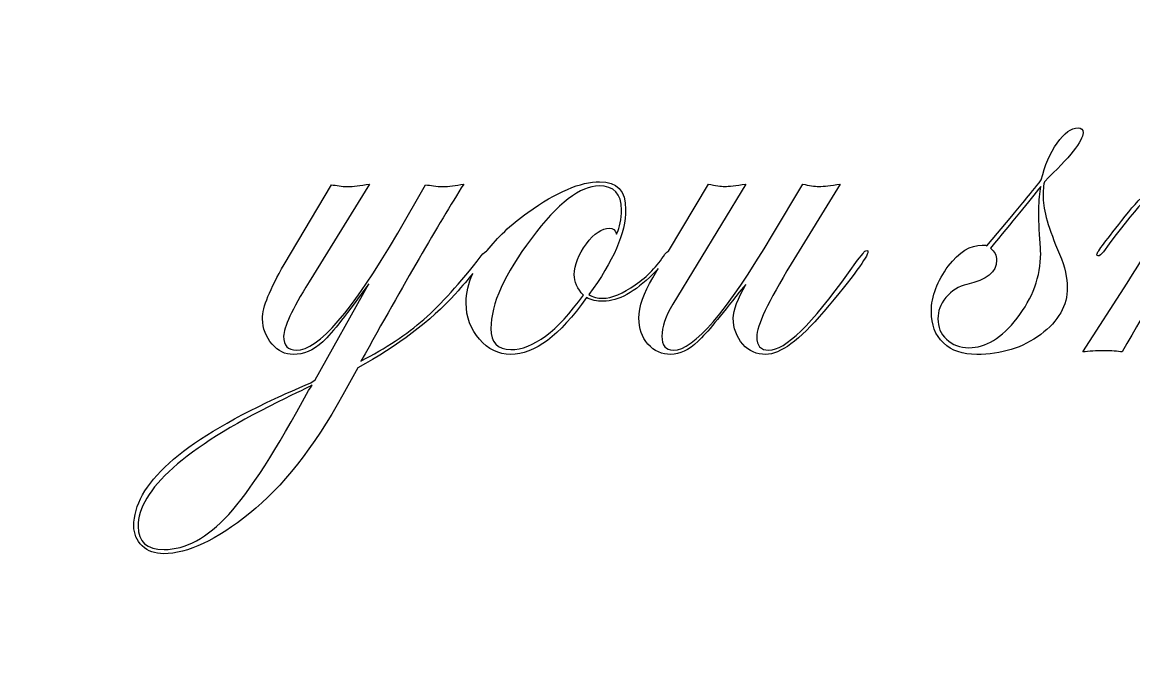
# Model space of a CAD drawing. Header units: centimetres. Extents: x -5.6 to 5.4, y -12.2 to 12.2.
# Drawn here: x 1.437 to 2.958, y -7.529 to -6.663 of the extents above; entities that cross this region are included whole.
import ezdxf

# ---------------------------------------------------------------- set-up
doc = ezdxf.new("R2010")
doc.units = ezdxf.units.CM
doc.header["$MEASUREMENT"] = 0
doc.layers.add('Layer 1', color=7, linetype='Continuous')

msp = doc.modelspace()

# ---------------------------------------------------------------- linework, layer by layer
at = {"layer": 'Layer 1', "color": 46, "lineweight": 35}
msp.add_open_spline([(2.63287, -10.02414), (2.28138, -9.93321), (2.00811, -9.72476), (1.86081, -9.4352), (1.86081, -9.4352), (1.82842, -9.37152), (1.79475, -9.31155), (1.78599, -9.30193), (1.78599, -9.30193), (1.77723, -9.29231), (1.63362, -9.27578), (1.46686, -9.26519), (1.46686, -9.26519), (1.08947, -9.24123), (0.94061, -9.15786), (0.81417, -8.89964), (0.81417, -8.89964), (0.69162, -8.64938), (0.67714, -8.4897), (0.74448, -8.13126), (0.74448, -8.13126), (0.8315, -7.66806), (0.82038, -7.47866), (0.69288, -7.25274), (0.69288, -7.25274), (0.69288, -7.25274), (0.58686, -7.06489), (0.58686, -7.06489), (0.58686, -7.06489), (0.58686, -7.06489), (0.68899, -6.90385), (0.68899, -6.90385), (0.68899, -6.90385), (0.83299, -6.67679), (0.84868, -6.5257), (0.77624, -6.06381), (0.77624, -6.06381), (0.70638, -5.61835), (0.7314, -5.39564), (0.87481, -5.18633), (0.87481, -5.18633), (0.9991, -5.00494), (1.12785, -4.95023), (1.47816, -4.92994), (1.47816, -4.92994), (1.47816, -4.92994), (1.79267, -4.91173), (1.79267, -4.91173), (1.79267, -4.91173), (1.79267, -4.91173), (1.90356, -4.742), (1.90356, -4.742), (1.90356, -4.742), (2.12913, -4.39672), (2.33573, -4.25687), (2.72033, -4.18912), (2.72033, -4.18912), (3.2279, -4.09971), (3.72011, -4.32746), (3.98827, -4.77581), (3.98827, -4.77581), (3.98827, -4.77581), (4.10095, -4.9642), (4.10095, -4.9642), (4.10095, -4.9642), (4.10095, -4.9642), (4.35087, -4.9642), (4.35087, -4.9642), (4.35087, -4.9642), (4.63482, -4.9642), (4.79574, -5.0194), (4.92892, -5.16248), (4.92892, -5.16248), (5.14488, -5.39451), (5.19888, -5.65194), (5.11845, -6.06612), (5.11845, -6.06612), (5.02274, -6.559), (5.0574, -6.84849), (5.24218, -7.09947), (5.24218, -7.09947), (5.27341, -7.14189), (5.26243, -7.18195), (5.19051, -7.28792), (5.19051, -7.28792), (5.03282, -7.5203), (5.01469, -7.65752), (5.08248, -8.10597), (5.08248, -8.10597), (5.14644, -8.52911), (5.13617, -8.74244), (5.04296, -8.92646), (5.04296, -8.92646), (4.90725, -9.1944), (4.76249, -9.27446), (4.36716, -9.30021), (4.36716, -9.30021), (4.36716, -9.30021), (4.07253, -9.3194), (4.07253, -9.3194), (4.07253, -9.3194), (4.07253, -9.3194), (3.92697, -9.52929), (3.92697, -9.52929), (3.92697, -9.52929), (3.77026, -9.75525), (3.52593, -9.94485), (3.32052, -9.99989), (3.32052, -9.99989), (3.09378, -10.06065), (2.8124, -10.07056), (2.63287, -10.02412), (2.63287, -10.02412), (2.63287, -10.02412), (2.63287, -10.02414), (2.63287, -10.02414)], degree=3, knots=[0, 0, 0, 0, 0.0333333, 0.0333333, 0.0333333, 0.0333333, 0.0666667, 0.0666667, 0.0666667, 0.0666667, 0.1, 0.1, 0.1, 0.1, 0.1333333, 0.1333333, 0.1333333, 0.1333333, 0.1666667, 0.1666667, 0.1666667, 0.1666667, 0.2, 0.2, 0.2, 0.2, 0.2333333, 0.2333333, 0.2333333, 0.2333333, 0.2666667, 0.2666667, 0.2666667, 0.2666667, 0.3, 0.3, 0.3, 0.3, 0.3333333, 0.3333333, 0.3333333, 0.3333333, 0.3666667, 0.3666667, 0.3666667, 0.3666667, 0.4, 0.4, 0.4, 0.4, 0.4333333, 0.4333333, 0.4333333, 0.4333333, 0.4666667, 0.4666667, 0.4666667, 0.4666667, 0.5, 0.5, 0.5, 0.5, 0.5333333, 0.5333333, 0.5333333, 0.5333333, 0.5666667, 0.5666667, 0.5666667, 0.5666667, 0.6, 0.6, 0.6, 0.6, 0.6333333, 0.6333333, 0.6333333, 0.6333333, 0.6666667, 0.6666667, 0.6666667, 0.6666667, 0.7, 0.7, 0.7, 0.7, 0.7333333, 0.7333333, 0.7333333, 0.7333333, 0.7666667, 0.7666667, 0.7666667, 0.7666667, 0.8, 0.8, 0.8, 0.8, 0.8333333, 0.8333333, 0.8333333, 0.8333333, 0.8666667, 0.8666667, 0.8666667, 0.8666667, 0.9, 0.9, 0.9, 0.9, 0.9333333, 0.9333333, 0.9333333, 0.9333333, 1, 1, 1, 1], dxfattribs=at)
at = {"layer": 'Layer 1'}
for points, knots in [([(3.74571, -6.68025), (3.73677, -6.6836), (3.72738, -6.68604), (3.71677, -6.68604), (3.71677, -6.68604), (3.71034, -6.68604), (3.70282, -6.68414), (3.69444, -6.68191), (3.69444, -6.68191), (3.65981, -6.74364), (3.61684, -6.81695), (3.56628, -6.90102), (3.56628, -6.90102), (3.54762, -6.93204), (3.53332, -6.95549), (3.52163, -6.97543), (3.52163, -6.97543), (3.52044, -6.97579), (3.51951, -6.97719), (3.51832, -6.97956), (3.51832, -6.97956), (3.45576, -7.0681), (3.41171, -7.11185), (3.38685, -7.11185), (3.38685, -7.11185), (3.37372, -7.11185), (3.36783, -7.1054), (3.36783, -7.09283), (3.36783, -7.09283), (3.36783, -7.08054), (3.37399, -7.06336), (3.38767, -7.04074), (3.38767, -7.04074), (3.38767, -7.04074), (3.48275, -6.88447), (3.48275, -6.88447), (3.48275, -6.88447), (3.46906, -6.88643), (3.45887, -6.88778), (3.45133, -6.88778), (3.45133, -6.88778), (3.4463, -6.88778), (3.43932, -6.88643), (3.43066, -6.88447), (3.43066, -6.88447), (3.43066, -6.88447), (3.37692, -6.97542), (3.37692, -6.97542), (3.37692, -6.97542), (3.37568, -6.97571), (3.37402, -6.97709), (3.37279, -6.97955), (3.37279, -6.97955), (3.37279, -6.97955), (3.36618, -6.98865), (3.36618, -6.98865), (3.36618, -6.98865), (3.36618, -6.98865), (3.35295, -7.00601), (3.35295, -7.00601), (3.35295, -7.00601), (3.30267, -7.07639), (3.26642, -7.11184), (3.24463, -7.11184), (3.24463, -7.11184), (3.23318, -7.11184), (3.22809, -7.10593), (3.22809, -7.09448), (3.22809, -7.09448), (3.22809, -7.08387), (3.23425, -7.06911), (3.24793, -7.049), (3.24793, -7.049), (3.27167, -7.01353), (3.28403, -6.99554), (3.28431, -6.99526), (3.28431, -6.99526), (3.29799, -6.97208), (3.30498, -6.95139), (3.30498, -6.93408), (3.30498, -6.93408), (3.30498, -6.91928), (3.29999, -6.90721), (3.29175, -6.89687), (3.29175, -6.89687), (3.28351, -6.88654), (3.27399, -6.88116), (3.26198, -6.88116), (3.26198, -6.88116), (3.23544, -6.88116), (3.19598, -6.91822), (3.14292, -6.99195), (3.14292, -6.99195), (3.15772, -6.96737), (3.16441, -6.94669), (3.16442, -6.93077), (3.16442, -6.93077), (3.16442, -6.91653), (3.16121, -6.90471), (3.15367, -6.89522), (3.15367, -6.89522), (3.14613, -6.88572), (3.13646, -6.88116), (3.12473, -6.88116), (3.12473, -6.88116), (3.10015, -6.88116), (3.06256, -6.91822), (3.01228, -6.99195), (3.01228, -6.99195), (3.02876, -6.96318), (3.03626, -6.94035), (3.03626, -6.92415), (3.03626, -6.92415), (3.03626, -6.91242), (3.03359, -6.9029), (3.02717, -6.89438), (3.02717, -6.89438), (3.02075, -6.88586), (3.01378, -6.88115), (3.00484, -6.88115), (3.00484, -6.88115), (2.99115, -6.88115), (2.97127, -6.89672), (2.94614, -6.92828), (2.94614, -6.92828), (2.92044, -6.96068), (2.90728, -6.97786), (2.90728, -6.98037), (2.90728, -6.98037), (2.90728, -6.98177), (2.90781, -6.98257), (2.90892, -6.98285), (2.90892, -6.98285), (2.91059, -6.98285), (2.91357, -6.98097), (2.91636, -6.97706), (2.91636, -6.97706), (2.95937, -6.91701), (2.98783, -6.88776), (3.00152, -6.88776), (3.00152, -6.88776), (3.00794, -6.88776), (3.01061, -6.89178), (3.01062, -6.90016), (3.01062, -6.90016), (3.01062, -6.91552), (2.98994, -6.95525), (2.94861, -7.02005), (2.94861, -7.02005), (2.94861, -7.02005), (2.88825, -7.11431), (2.88825, -7.11431), (2.88825, -7.11431), (2.89635, -7.11319), (2.90629, -7.11266), (2.91719, -7.11266), (2.91719, -7.11266), (2.92724, -7.11266), (2.93557, -7.1132), (2.94199, -7.11431), (2.94199, -7.11431), (2.97634, -7.05119), (3.01126, -6.99804), (3.04617, -6.95391), (3.04617, -6.95391), (3.08108, -6.90978), (3.10605, -6.88776), (3.12141, -6.88776), (3.12141, -6.88776), (3.13174, -6.88776), (3.13629, -6.89338), (3.13629, -6.90595), (3.13629, -6.90595), (3.13629, -6.91992), (3.11723, -6.95805), (3.07841, -7.02005), (3.07841, -7.02005), (3.07841, -7.02005), (3.01888, -7.11431), (3.01888, -7.11431), (3.01888, -7.11431), (3.02698, -7.11319), (3.03637, -7.11266), (3.04782, -7.11266), (3.04782, -7.11266), (3.0576, -7.11266), (3.06621, -7.1132), (3.0718, -7.11431), (3.0718, -7.11431), (3.16145, -6.96293), (3.22427, -6.88776), (3.26114, -6.88776), (3.26114, -6.88776), (3.27259, -6.88776), (3.27768, -6.89367), (3.27768, -6.90512), (3.27768, -6.90512), (3.27768, -6.91545), (3.26641, -6.93692), (3.24295, -6.97044), (3.24295, -6.97044), (3.22452, -6.99697), (3.21431, -7.01174), (3.21236, -7.01509), (3.21236, -7.01509), (3.20174, -7.03324), (3.19665, -7.04989), (3.19665, -7.06553), (3.19665, -7.06553), (3.19665, -7.08089), (3.20067, -7.09379), (3.20905, -7.10356), (3.20905, -7.10356), (3.21743, -7.11334), (3.22817, -7.11762), (3.24129, -7.11762), (3.24129, -7.11762), (3.26643, -7.11762), (3.30536, -7.08138), (3.35787, -7.00848), (3.35787, -7.00848), (3.34378, -7.03458), (3.33637, -7.05499), (3.33637, -7.06884), (3.33637, -7.06884), (3.33637, -7.0828), (3.3408, -7.09421), (3.3496, -7.10357), (3.3496, -7.10357), (3.3584, -7.11293), (3.36954, -7.11763), (3.38267, -7.11763), (3.38267, -7.11763), (3.41032, -7.11763), (3.45005, -7.08139), (3.50256, -7.00849), (3.50256, -7.00849), (3.49902, -7.01467), (3.49487, -7.02301), (3.49347, -7.02585), (3.49347, -7.02585), (3.48635, -7.04023), (3.48272, -7.05431), (3.48272, -7.06967), (3.48272, -7.06967), (3.48272, -7.08363), (3.48661, -7.09532), (3.4943, -7.1044), (3.4943, -7.1044), (3.50198, -7.11348), (3.51206, -7.11763), (3.52407, -7.11763), (3.52407, -7.11763), (3.54808, -7.11763), (3.58564, -7.08408), (3.63486, -7.01758), (3.63486, -7.01758), (3.63258, -7.02626), (3.63155, -7.03497), (3.63155, -7.04404), (3.63155, -7.04404), (3.63155, -7.06527), (3.6373, -7.08285), (3.65057, -7.09696), (3.65057, -7.09696), (3.66384, -7.11106), (3.68063, -7.11763), (3.70018, -7.11763), (3.70018, -7.11763), (3.74152, -7.11763), (3.79119, -7.08247), (3.84901, -7.01097), (3.84901, -7.01097), (3.84901, -7.01097), (3.8672, -6.98865), (3.8672, -6.98865), (3.8672, -6.98865), (3.87223, -6.98223), (3.87464, -6.97791), (3.87464, -6.97707), (3.87464, -6.97707), (3.87464, -6.97567), (3.87326, -6.9757), (3.87215, -6.97542), (3.87215, -6.97542), (3.8699, -6.97542), (3.86806, -6.97757), (3.86471, -6.98203), (3.86471, -6.98203), (3.80075, -7.06833), (3.74678, -7.11101), (3.70265, -7.11101), (3.70265, -7.11101), (3.67667, -7.11101), (3.66379, -7.09948), (3.66379, -7.07546), (3.66379, -7.07546), (3.66379, -7.05619), (3.67291, -7.03147), (3.6919, -7.0027), (3.6919, -7.0027), (3.75335, -6.99041), (3.79711, -6.97712), (3.82337, -6.96301), (3.82337, -6.96301), (3.84962, -6.94891), (3.86223, -6.93268), (3.86223, -6.91257), (3.86223, -6.91257), (3.86223, -6.90391), (3.8586, -6.89625), (3.85148, -6.89025), (3.85148, -6.89025), (3.84436, -6.88425), (3.83673, -6.88116), (3.82668, -6.88115), (3.82668, -6.88115), (3.8035, -6.88115), (3.77342, -6.89163), (3.73655, -6.91174), (3.73655, -6.91174), (3.68734, -6.9386), (3.65531, -6.96826), (3.64064, -7.00104), (3.64064, -7.00104), (3.58711, -7.07402), (3.54867, -7.11183), (3.52737, -7.11183), (3.52737, -7.11183), (3.51675, -7.11183), (3.51166, -7.10538), (3.51166, -7.09281), (3.51166, -7.09281), (3.51166, -7.08164), (3.52119, -7.05936), (3.5406, -7.02501), (3.5406, -7.02501), (3.56001, -6.99066), (3.62835, -6.87546), (3.74565, -6.68022), (3.74565, -6.68022), (3.74565, -6.68022), (3.74571, -6.68025), (3.74571, -6.68025)], [0, 0, 0, 0, 0.0114943, 0.0114943, 0.0114943, 0.0114943, 0.0229885, 0.0229885, 0.0229885, 0.0229885, 0.0344828, 0.0344828, 0.0344828, 0.0344828, 0.045977, 0.045977, 0.045977, 0.045977, 0.0574713, 0.0574713, 0.0574713, 0.0574713, 0.0689655, 0.0689655, 0.0689655, 0.0689655, 0.0804598, 0.0804598, 0.0804598, 0.0804598, 0.091954, 0.091954, 0.091954, 0.091954, 0.1034483, 0.1034483, 0.1034483, 0.1034483, 0.1149425, 0.1149425, 0.1149425, 0.1149425, 0.1264368, 0.1264368, 0.1264368, 0.1264368, 0.137931, 0.137931, 0.137931, 0.137931, 0.1494253, 0.1494253, 0.1494253, 0.1494253, 0.1609195, 0.1609195, 0.1609195, 0.1609195, 0.1724138, 0.1724138, 0.1724138, 0.1724138, 0.183908, 0.183908, 0.183908, 0.183908, 0.1954023, 0.1954023, 0.1954023, 0.1954023, 0.2068966, 0.2068966, 0.2068966, 0.2068966, 0.2183908, 0.2183908, 0.2183908, 0.2183908, 0.2298851, 0.2298851, 0.2298851, 0.2298851, 0.2413793, 0.2413793, 0.2413793, 0.2413793, 0.2528736, 0.2528736, 0.2528736, 0.2528736, 0.2643678, 0.2643678, 0.2643678, 0.2643678, 0.2758621, 0.2758621, 0.2758621, 0.2758621, 0.2873563, 0.2873563, 0.2873563, 0.2873563, 0.2988506, 0.2988506, 0.2988506, 0.2988506, 0.3103448, 0.3103448, 0.3103448, 0.3103448, 0.3218391, 0.3218391, 0.3218391, 0.3218391, 0.3333333, 0.3333333, 0.3333333, 0.3333333, 0.3448276, 0.3448276, 0.3448276, 0.3448276, 0.3563218, 0.3563218, 0.3563218, 0.3563218, 0.3678161, 0.3678161, 0.3678161, 0.3678161, 0.3793103, 0.3793103, 0.3793103, 0.3793103, 0.3908046, 0.3908046, 0.3908046, 0.3908046, 0.4022989, 0.4022989, 0.4022989, 0.4022989, 0.4137931, 0.4137931, 0.4137931, 0.4137931, 0.4252874, 0.4252874, 0.4252874, 0.4252874, 0.4367816, 0.4367816, 0.4367816, 0.4367816, 0.4482759, 0.4482759, 0.4482759, 0.4482759, 0.4597701, 0.4597701, 0.4597701, 0.4597701, 0.4712644, 0.4712644, 0.4712644, 0.4712644, 0.4827586, 0.4827586, 0.4827586, 0.4827586, 0.4942529, 0.4942529, 0.4942529, 0.4942529, 0.5057471, 0.5057471, 0.5057471, 0.5057471, 0.5172414, 0.5172414, 0.5172414, 0.5172414, 0.5287356, 0.5287356, 0.5287356, 0.5287356, 0.5402299, 0.5402299, 0.5402299, 0.5402299, 0.5517241, 0.5517241, 0.5517241, 0.5517241, 0.5632184, 0.5632184, 0.5632184, 0.5632184, 0.5747126, 0.5747126, 0.5747126, 0.5747126, 0.5862069, 0.5862069, 0.5862069, 0.5862069, 0.5977011, 0.5977011, 0.5977011, 0.5977011, 0.6091954, 0.6091954, 0.6091954, 0.6091954, 0.6206897, 0.6206897, 0.6206897, 0.6206897, 0.6321839, 0.6321839, 0.6321839, 0.6321839, 0.6436782, 0.6436782, 0.6436782, 0.6436782, 0.6551724, 0.6551724, 0.6551724, 0.6551724, 0.6666667, 0.6666667, 0.6666667, 0.6666667, 0.6781609, 0.6781609, 0.6781609, 0.6781609, 0.6896552, 0.6896552, 0.6896552, 0.6896552, 0.7011494, 0.7011494, 0.7011494, 0.7011494, 0.7126437, 0.7126437, 0.7126437, 0.7126437, 0.7241379, 0.7241379, 0.7241379, 0.7241379, 0.7356322, 0.7356322, 0.7356322, 0.7356322, 0.7471264, 0.7471264, 0.7471264, 0.7471264, 0.7586207, 0.7586207, 0.7586207, 0.7586207, 0.7701149, 0.7701149, 0.7701149, 0.7701149, 0.7816092, 0.7816092, 0.7816092, 0.7816092, 0.7931034, 0.7931034, 0.7931034, 0.7931034, 0.8045977, 0.8045977, 0.8045977, 0.8045977, 0.816092, 0.816092, 0.816092, 0.816092, 0.8275862, 0.8275862, 0.8275862, 0.8275862, 0.8390805, 0.8390805, 0.8390805, 0.8390805, 0.8505747, 0.8505747, 0.8505747, 0.8505747, 0.862069, 0.862069, 0.862069, 0.862069, 0.8735632, 0.8735632, 0.8735632, 0.8735632, 0.8850575, 0.8850575, 0.8850575, 0.8850575, 0.8965517, 0.8965517, 0.8965517, 0.8965517, 0.908046, 0.908046, 0.908046, 0.908046, 0.9195402, 0.9195402, 0.9195402, 0.9195402, 0.9310345, 0.9310345, 0.9310345, 0.9310345, 0.9425287, 0.9425287, 0.9425287, 0.9425287, 0.954023, 0.954023, 0.954023, 0.954023, 0.9655172, 0.9655172, 0.9655172, 0.9655172, 0.9770115, 0.9770115, 0.9770115, 0.9770115, 1, 1, 1, 1]), ([(2.88168, -6.80758), (2.87218, -6.80758), (2.86252, -6.81429), (2.85274, -6.82825), (2.85274, -6.82825), (2.84296, -6.84222), (2.83599, -6.85914), (2.83124, -6.87869), (2.83124, -6.87869), (2.81448, -6.89992), (2.80078, -6.91629), (2.79073, -6.9283), (2.79073, -6.9283), (2.79073, -6.9283), (2.75683, -6.96881), (2.75683, -6.96881), (2.75683, -6.96881), (2.75461, -6.96769), (2.75301, -6.96798), (2.75022, -6.96798), (2.75022, -6.96798), (2.7343, -6.96798), (2.71886, -6.97709), (2.70392, -6.99692), (2.70392, -6.99692), (2.68898, -7.01675), (2.68077, -7.03798), (2.68077, -7.05893), (2.68077, -7.05893), (2.68077, -7.07708), (2.686, -7.09117), (2.69731, -7.10192), (2.69731, -7.10192), (2.70862, -7.11267), (2.72379, -7.11763), (2.74279, -7.11763), (2.74279, -7.11763), (2.7763, -7.11763), (2.80599, -7.10878), (2.83043, -7.09034), (2.83043, -7.09034), (2.85487, -7.07191), (2.86681, -7.05098), (2.86681, -7.02585), (2.86681, -7.02585), (2.86681, -7.01384), (2.8636, -6.99797), (2.85606, -6.98037), (2.85606, -6.98037), (2.84126, -6.94518), (2.83373, -6.91968), (2.83374, -6.90348), (2.83374, -6.90348), (2.83374, -6.89706), (2.83372, -6.88981), (2.83538, -6.88116), (2.83538, -6.88116), (2.87029, -6.84792), (2.88829, -6.82536), (2.8883, -6.81419), (2.8883, -6.81419), (2.8883, -6.80944), (2.88616, -6.80758), (2.88169, -6.80758), (2.88169, -6.80758), (2.88169, -6.80758), (2.88168, -6.80758), (2.88168, -6.80758)], [0, 0, 0, 0, 0.0555556, 0.0555556, 0.0555556, 0.0555556, 0.1111111, 0.1111111, 0.1111111, 0.1111111, 0.1666667, 0.1666667, 0.1666667, 0.1666667, 0.2222222, 0.2222222, 0.2222222, 0.2222222, 0.2777778, 0.2777778, 0.2777778, 0.2777778, 0.3333333, 0.3333333, 0.3333333, 0.3333333, 0.3888889, 0.3888889, 0.3888889, 0.3888889, 0.4444444, 0.4444444, 0.4444444, 0.4444444, 0.5, 0.5, 0.5, 0.5, 0.5555556, 0.5555556, 0.5555556, 0.5555556, 0.6111111, 0.6111111, 0.6111111, 0.6111111, 0.6666667, 0.6666667, 0.6666667, 0.6666667, 0.7222222, 0.7222222, 0.7222222, 0.7222222, 0.7777778, 0.7777778, 0.7777778, 0.7777778, 0.8333333, 0.8333333, 0.8333333, 0.8333333, 0.8888889, 0.8888889, 0.8888889, 0.8888889, 1, 1, 1, 1]), ([(2.22684, -6.88117), (2.20114, -6.88117), (2.16811, -6.89513), (2.12845, -6.92334), (2.12845, -6.92334), (2.10463, -6.9402), (2.08682, -6.95802), (2.07305, -6.97543), (2.07305, -6.97543), (2.07279, -6.97569), (2.07241, -6.976), (2.07223, -6.97626), (2.07223, -6.97626), (2.07093, -6.9769), (2.06811, -6.9786), (2.06479, -6.98287), (2.06479, -6.98287), (2.03574, -7.0203), (2.0097, -7.04916), (1.98624, -7.06969), (1.98624, -7.06969), (1.96278, -7.09022), (1.93432, -7.10914), (1.90025, -7.12674), (1.90025, -7.12674), (1.95946, -7.02033), (2.00618, -6.9395), (2.04081, -6.88448), (2.04081, -6.88448), (2.02964, -6.88644), (2.02024, -6.88779), (2.0127, -6.88779), (2.0127, -6.88779), (2.00348, -6.88779), (1.99514, -6.88643), (1.98872, -6.88531), (1.98872, -6.88531), (1.98872, -6.88531), (1.95069, -6.95146), (1.95069, -6.95146), (1.95069, -6.95146), (1.88813, -7.05843), (1.84195, -7.11186), (1.81178, -7.11186), (1.81178, -7.11186), (1.80033, -7.11186), (1.79442, -7.10541), (1.79442, -7.09284), (1.79442, -7.09284), (1.79442, -7.08111), (1.80568, -7.05641), (1.82915, -7.01843), (1.82915, -7.01843), (1.82915, -7.01843), (1.91183, -6.88448), (1.91183, -6.88448), (1.91183, -6.88448), (1.89898, -6.88644), (1.88932, -6.88779), (1.88206, -6.88779), (1.88206, -6.88779), (1.87368, -6.88779), (1.86616, -6.88643), (1.85973, -6.88531), (1.85973, -6.88531), (1.85973, -6.88531), (1.79524, -6.99445), (1.79524, -6.99445), (1.79524, -6.99445), (1.77541, -7.02825), (1.76547, -7.05294), (1.76547, -7.06886), (1.76547, -7.06886), (1.76547, -7.08199), (1.77018, -7.09381), (1.7787, -7.10359), (1.7787, -7.10359), (1.78722, -7.11337), (1.79619, -7.11765), (1.80764, -7.11765), (1.80764, -7.11765), (1.82105, -7.11765), (1.83503, -7.11272), (1.84815, -7.10029), (1.84815, -7.10029), (1.86128, -7.08786), (1.88194, -7.06085), (1.91099, -7.02091), (1.91099, -7.02091), (1.91099, -7.02091), (1.8374, -7.15237), (1.8374, -7.15237), (1.8374, -7.15237), (1.8374, -7.15237), (1.83161, -7.1565), (1.83161, -7.1565), (1.83161, -7.1565), (1.81038, -7.166), (1.79344, -7.17269), (1.78283, -7.178), (1.78283, -7.178), (1.65351, -7.23805), (1.58935, -7.29632), (1.58935, -7.35246), (1.58935, -7.35246), (1.58935, -7.36307), (1.59324, -7.37248), (1.60093, -7.37975), (1.60093, -7.37975), (1.60861, -7.38701), (1.61842, -7.3905), (1.62987, -7.3905), (1.62987, -7.3905), (1.66338, -7.3905), (1.70258, -7.37169), (1.74811, -7.3351), (1.74811, -7.3351), (1.79224, -7.29963), (1.83494, -7.24566), (1.87544, -7.17304), (1.87544, -7.17304), (1.87544, -7.17304), (1.89611, -7.13583), (1.89611, -7.13583), (1.89611, -7.13583), (1.95085, -7.10567), (1.99515, -7.07238), (2.02923, -7.03496), (2.02923, -7.03496), (2.04002, -7.02299), (2.04621, -7.01513), (2.05321, -7.00685), (2.05321, -7.00685), (2.04732, -7.02043), (2.04412, -7.03346), (2.04412, -7.04736), (2.04412, -7.04736), (2.04412, -7.06663), (2.05044, -7.08314), (2.06231, -7.09697), (2.06231, -7.09697), (2.07418, -7.1108), (2.08855, -7.11764), (2.1053, -7.11764), (2.1053, -7.11764), (2.1377, -7.11764), (2.17178, -7.09215), (2.20865, -7.03992), (2.20865, -7.03992), (2.21535, -7.04327), (2.22314, -7.04488), (2.2318, -7.04488), (2.2318, -7.04488), (2.25247, -7.04488), (2.27502, -7.03225), (2.2996, -7.00767), (2.2996, -7.00767), (2.30301, -7.00426), (2.30434, -7.00312), (2.30704, -7.00023), (2.30704, -7.00023), (2.30704, -7.00023), (2.2996, -7.01263), (2.2996, -7.01263), (2.2996, -7.01263), (2.28703, -7.03358), (2.28058, -7.05183), (2.28058, -7.06803), (2.28058, -7.06803), (2.28058, -7.08199), (2.2846, -7.09395), (2.29298, -7.10358), (2.29298, -7.10358), (2.30136, -7.11322), (2.31211, -7.11764), (2.3244, -7.11764), (2.3244, -7.11764), (2.33613, -7.11764), (2.34848, -7.11202), (2.36161, -7.09945), (2.36161, -7.09945), (2.37362, -7.08828), (2.39214, -7.06543), (2.41783, -7.03248), (2.41783, -7.03248), (2.41783, -7.03248), (2.42692, -7.02173), (2.42692, -7.02173), (2.42692, -7.02173), (2.41603, -7.04128), (2.40956, -7.05714), (2.40956, -7.06803), (2.40956, -7.06803), (2.40956, -7.082), (2.41427, -7.09367), (2.42279, -7.10358), (2.42279, -7.10358), (2.43131, -7.11349), (2.44192, -7.11764), (2.45421, -7.11764), (2.45421, -7.11764), (2.47376, -7.11764), (2.50007, -7.0986), (2.53359, -7.05894), (2.53359, -7.05894), (2.57409, -7.01118), (2.59395, -6.98351), (2.59395, -6.97708), (2.59395, -6.97708), (2.59395, -6.97541), (2.59397, -6.97543), (2.59231, -6.97543), (2.59231, -6.97543), (2.59091, -6.97543), (2.58875, -6.97677), (2.58735, -6.97956), (2.58735, -6.97956), (2.58735, -6.97956), (2.57991, -6.98866), (2.57991, -6.98866), (2.57991, -6.98866), (2.57991, -6.98866), (2.56751, -7.00602), (2.56751, -7.00602), (2.56751, -7.00602), (2.51724, -7.0764), (2.48071, -7.11185), (2.45837, -7.11185), (2.45837, -7.11185), (2.44692, -7.11185), (2.44183, -7.10567), (2.44183, -7.09366), (2.44183, -7.09366), (2.44183, -7.07886), (2.45712, -7.04556), (2.48896, -6.99361), (2.48896, -6.99361), (2.48896, -6.99361), (2.55593, -6.88447), (2.55593, -6.88447), (2.55593, -6.88447), (2.54308, -6.88643), (2.53397, -6.88778), (2.52699, -6.88778), (2.52699, -6.88778), (2.52112, -6.88778), (2.51332, -6.88643), (2.50466, -6.88447), (2.50466, -6.88447), (2.50466, -6.88447), (2.46332, -6.95392), (2.46332, -6.95392), (2.46332, -6.95392), (2.40104, -7.05922), (2.35593, -7.11184), (2.32772, -7.11184), (2.32772, -7.11184), (2.31711, -7.11184), (2.31201, -7.10539), (2.31201, -7.09282), (2.31201, -7.09282), (2.31201, -7.07997), (2.31684, -7.06576), (2.32689, -7.049), (2.32689, -7.049), (2.32689, -7.049), (2.42693, -6.88446), (2.42693, -6.88446), (2.42693, -6.88446), (2.41324, -6.88642), (2.4033, -6.88777), (2.39799, -6.88777), (2.39799, -6.88777), (2.39268, -6.88777), (2.38516, -6.88642), (2.37566, -6.88446), (2.37566, -6.88446), (2.37566, -6.88446), (2.32109, -6.97624), (2.32109, -6.97624), (2.32109, -6.97624), (2.31971, -6.97697), (2.31843, -6.97744), (2.31613, -6.98037), (2.31613, -6.98037), (2.30552, -6.99685), (2.29237, -7.01081), (2.27562, -7.02254), (2.27562, -7.02254), (2.25886, -7.03427), (2.24354, -7.04073), (2.23097, -7.04073), (2.23097, -7.04073), (2.22398, -7.04073), (2.21754, -7.03912), (2.21195, -7.03577), (2.21195, -7.03577), (2.24575, -6.99052), (2.26238, -6.95131), (2.26239, -6.91919), (2.26239, -6.91919), (2.26239, -6.89349), (2.25085, -6.88116), (2.22684, -6.88116), (2.22684, -6.88116), (2.22684, -6.88116), (2.22684, -6.88117), (2.22684, -6.88117)], [0, 0, 0, 0, 0.0128205, 0.0128205, 0.0128205, 0.0128205, 0.025641, 0.025641, 0.025641, 0.025641, 0.0384615, 0.0384615, 0.0384615, 0.0384615, 0.0512821, 0.0512821, 0.0512821, 0.0512821, 0.0641026, 0.0641026, 0.0641026, 0.0641026, 0.0769231, 0.0769231, 0.0769231, 0.0769231, 0.0897436, 0.0897436, 0.0897436, 0.0897436, 0.1025641, 0.1025641, 0.1025641, 0.1025641, 0.1153846, 0.1153846, 0.1153846, 0.1153846, 0.1282051, 0.1282051, 0.1282051, 0.1282051, 0.1410256, 0.1410256, 0.1410256, 0.1410256, 0.1538462, 0.1538462, 0.1538462, 0.1538462, 0.1666667, 0.1666667, 0.1666667, 0.1666667, 0.1794872, 0.1794872, 0.1794872, 0.1794872, 0.1923077, 0.1923077, 0.1923077, 0.1923077, 0.2051282, 0.2051282, 0.2051282, 0.2051282, 0.2179487, 0.2179487, 0.2179487, 0.2179487, 0.2307692, 0.2307692, 0.2307692, 0.2307692, 0.2435897, 0.2435897, 0.2435897, 0.2435897, 0.2564103, 0.2564103, 0.2564103, 0.2564103, 0.2692308, 0.2692308, 0.2692308, 0.2692308, 0.2820513, 0.2820513, 0.2820513, 0.2820513, 0.2948718, 0.2948718, 0.2948718, 0.2948718, 0.3076923, 0.3076923, 0.3076923, 0.3076923, 0.3205128, 0.3205128, 0.3205128, 0.3205128, 0.3333333, 0.3333333, 0.3333333, 0.3333333, 0.3461538, 0.3461538, 0.3461538, 0.3461538, 0.3589744, 0.3589744, 0.3589744, 0.3589744, 0.3717949, 0.3717949, 0.3717949, 0.3717949, 0.3846154, 0.3846154, 0.3846154, 0.3846154, 0.3974359, 0.3974359, 0.3974359, 0.3974359, 0.4102564, 0.4102564, 0.4102564, 0.4102564, 0.4230769, 0.4230769, 0.4230769, 0.4230769, 0.4358974, 0.4358974, 0.4358974, 0.4358974, 0.4487179, 0.4487179, 0.4487179, 0.4487179, 0.4615385, 0.4615385, 0.4615385, 0.4615385, 0.474359, 0.474359, 0.474359, 0.474359, 0.4871795, 0.4871795, 0.4871795, 0.4871795, 0.5, 0.5, 0.5, 0.5, 0.5128205, 0.5128205, 0.5128205, 0.5128205, 0.525641, 0.525641, 0.525641, 0.525641, 0.5384615, 0.5384615, 0.5384615, 0.5384615, 0.5512821, 0.5512821, 0.5512821, 0.5512821, 0.5641026, 0.5641026, 0.5641026, 0.5641026, 0.5769231, 0.5769231, 0.5769231, 0.5769231, 0.5897436, 0.5897436, 0.5897436, 0.5897436, 0.6025641, 0.6025641, 0.6025641, 0.6025641, 0.6153846, 0.6153846, 0.6153846, 0.6153846, 0.6282051, 0.6282051, 0.6282051, 0.6282051, 0.6410256, 0.6410256, 0.6410256, 0.6410256, 0.6538462, 0.6538462, 0.6538462, 0.6538462, 0.6666667, 0.6666667, 0.6666667, 0.6666667, 0.6794872, 0.6794872, 0.6794872, 0.6794872, 0.6923077, 0.6923077, 0.6923077, 0.6923077, 0.7051282, 0.7051282, 0.7051282, 0.7051282, 0.7179487, 0.7179487, 0.7179487, 0.7179487, 0.7307692, 0.7307692, 0.7307692, 0.7307692, 0.7435897, 0.7435897, 0.7435897, 0.7435897, 0.7564103, 0.7564103, 0.7564103, 0.7564103, 0.7692308, 0.7692308, 0.7692308, 0.7692308, 0.7820513, 0.7820513, 0.7820513, 0.7820513, 0.7948718, 0.7948718, 0.7948718, 0.7948718, 0.8076923, 0.8076923, 0.8076923, 0.8076923, 0.8205128, 0.8205128, 0.8205128, 0.8205128, 0.8333333, 0.8333333, 0.8333333, 0.8333333, 0.8461538, 0.8461538, 0.8461538, 0.8461538, 0.8589744, 0.8589744, 0.8589744, 0.8589744, 0.8717949, 0.8717949, 0.8717949, 0.8717949, 0.8846154, 0.8846154, 0.8846154, 0.8846154, 0.8974359, 0.8974359, 0.8974359, 0.8974359, 0.9102564, 0.9102564, 0.9102564, 0.9102564, 0.9230769, 0.9230769, 0.9230769, 0.9230769, 0.9358974, 0.9358974, 0.9358974, 0.9358974, 0.9487179, 0.9487179, 0.9487179, 0.9487179, 0.9615385, 0.9615385, 0.9615385, 0.9615385, 0.974359, 0.974359, 0.974359, 0.974359, 1, 1, 1, 1]), ([(2.22602, -6.88695), (2.24641, -6.88695), (2.25661, -6.8974), (2.25661, -6.92002), (2.25661, -6.92002), (2.25661, -6.93203), (2.25447, -6.94332), (2.25, -6.95309), (2.25, -6.95309), (2.24833, -6.9475), (2.24455, -6.94482), (2.24008, -6.94482), (2.24008, -6.94482), (2.22975, -6.94482), (2.21955, -6.95179), (2.20866, -6.96632), (2.20866, -6.96632), (2.19777, -6.98084), (2.19212, -6.9948), (2.19212, -7.00849), (2.19212, -7.00849), (2.19212, -7.01799), (2.19642, -7.02766), (2.20452, -7.0366), (2.20452, -7.0366), (2.16877, -7.08632), (2.13546, -7.11101), (2.1053, -7.11101), (2.1053, -7.11101), (2.08686, -7.11101), (2.07801, -7.10134), (2.07801, -7.08207), (2.07801, -7.08207), (2.07801, -7.04883), (2.09682, -7.00747), (2.13341, -6.95887), (2.13341, -6.95887), (2.17, -6.91027), (2.2006, -6.88694), (2.22601, -6.88694), (2.22601, -6.88694), (2.22601, -6.88694), (2.22602, -6.88695), (2.22602, -6.88695)], [0, 0, 0, 0, 0.0833333, 0.0833333, 0.0833333, 0.0833333, 0.1666667, 0.1666667, 0.1666667, 0.1666667, 0.25, 0.25, 0.25, 0.25, 0.3333333, 0.3333333, 0.3333333, 0.3333333, 0.4166667, 0.4166667, 0.4166667, 0.4166667, 0.5, 0.5, 0.5, 0.5, 0.5833333, 0.5833333, 0.5833333, 0.5833333, 0.6666667, 0.6666667, 0.6666667, 0.6666667, 0.75, 0.75, 0.75, 0.75, 0.8333333, 0.8333333, 0.8333333, 0.8333333, 1, 1, 1, 1]), ([(2.83042, -6.88778), (2.82931, -6.89616), (2.82793, -6.90663), (2.82793, -6.9192), (2.82793, -6.9192), (2.82793, -6.93456), (2.82819, -6.94651), (2.82875, -6.95475), (2.82875, -6.95475), (2.82931, -6.96299), (2.83039, -6.97118), (2.83039, -6.97955), (2.83039, -6.97955), (2.83039, -7.01083), (2.81923, -7.04079), (2.79815, -7.06802), (2.79815, -7.06802), (2.77706, -7.09525), (2.75546, -7.10853), (2.732, -7.10853), (2.732, -7.10853), (2.71999, -7.10853), (2.70951, -7.1045), (2.70141, -7.09695), (2.70141, -7.09695), (2.69331, -7.08941), (2.68983, -7.08001), (2.68983, -7.06884), (2.68983, -7.06884), (2.68983, -7.05851), (2.69262, -7.04926), (2.70058, -7.0399), (2.70058, -7.0399), (2.70854, -7.03054), (2.71862, -7.02422), (2.72952, -7.02171), (2.72952, -7.02171), (2.75661, -7.01584), (2.77004, -7.00512), (2.77004, -6.98864), (2.77004, -6.98864), (2.77004, -6.98222), (2.76708, -6.97657), (2.76177, -6.9721), (2.76177, -6.9721), (2.79137, -6.93607), (2.81476, -6.90759), (2.83039, -6.88776), (2.83039, -6.88776), (2.83039, -6.88776), (2.83042, -6.88778), (2.83042, -6.88778)], [0, 0, 0, 0, 0.0714286, 0.0714286, 0.0714286, 0.0714286, 0.1428571, 0.1428571, 0.1428571, 0.1428571, 0.2142857, 0.2142857, 0.2142857, 0.2142857, 0.2857143, 0.2857143, 0.2857143, 0.2857143, 0.3571429, 0.3571429, 0.3571429, 0.3571429, 0.4285714, 0.4285714, 0.4285714, 0.4285714, 0.5, 0.5, 0.5, 0.5, 0.5714286, 0.5714286, 0.5714286, 0.5714286, 0.6428571, 0.6428571, 0.6428571, 0.6428571, 0.7142857, 0.7142857, 0.7142857, 0.7142857, 0.7857143, 0.7857143, 0.7857143, 0.7857143, 0.8571429, 0.8571429, 0.8571429, 0.8571429, 1, 1, 1, 1]), ([(1.83327, -7.15981), (1.82964, -7.1654), (1.82831, -7.16725), (1.82831, -7.16725), (1.82831, -7.16725), (1.78502, -7.24769), (1.74849, -7.30463), (1.71917, -7.33675), (1.71917, -7.33675), (1.68984, -7.36887), (1.66031, -7.38471), (1.6307, -7.38471), (1.6307, -7.38471), (1.60724, -7.38471), (1.59515, -7.37424), (1.59515, -7.35329), (1.59515, -7.35329), (1.59515, -7.30302), (1.65906, -7.24609), (1.78614, -7.18296), (1.78614, -7.18296), (1.81323, -7.16955), (1.8288, -7.16232), (1.83327, -7.15981)], [0, 0, 0, 0, 0.1428571, 0.1428571, 0.1428571, 0.1428571, 0.2857143, 0.2857143, 0.2857143, 0.2857143, 0.4285714, 0.4285714, 0.4285714, 0.4285714, 0.5714286, 0.5714286, 0.5714286, 0.5714286, 0.7142857, 0.7142857, 0.7142857, 0.7142857, 1, 1, 1, 1])]:
    msp.add_open_spline(points, degree=3, knots=knots, dxfattribs=at)

doc.saveas('drawing.dxf')
